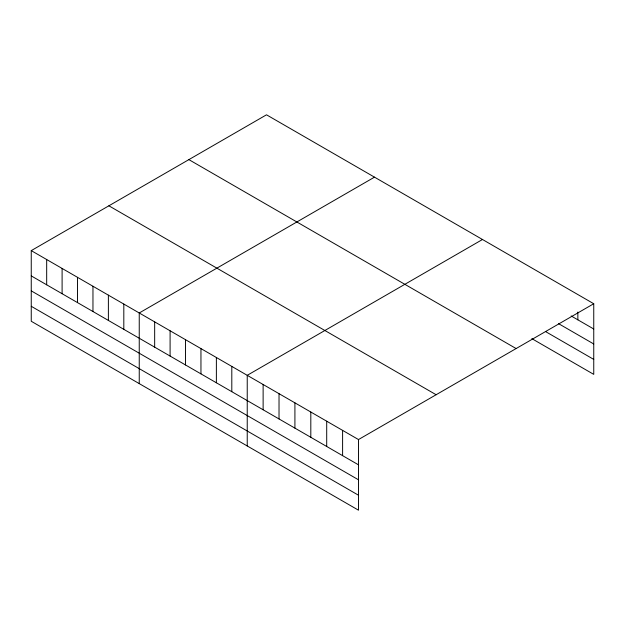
<?xml version="1.0" encoding="UTF-8"?>
<svg xmlns="http://www.w3.org/2000/svg" width="625" height="625" viewBox="0 0 625 625"><rect width="100%" height="100%" fill="white"/><g stroke="black" fill="none" stroke-linecap="round" stroke-linejoin="round"><path stroke-width="0.94" d="M358.492 479.797L358.492 439.555L31.25 250.625L31.25 321.266L358.492 510.195L358.492 479.797L31.25 290.867M31.25 250.625L266.508 114.805L593.75 303.734L593.75 374.375L531.844 338.633M374.5 177.148L139.242 312.977L139.242 383.617M482.484 239.5L247.234 375.32L247.234 445.961M358.492 439.555L593.75 303.734M571.164 315.961L593.75 329M558.617 323.688L593.75 343.977M546.062 331.875L593.75 359.406M188.875 159.625L516.117 348.555M108.883 205.805L436.125 394.734M31.25 275.898L358.492 464.828M31.25 306.297L358.492 495.227M577.852 312.055L577.852 319.828M342.602 430.383L342.602 455.648M326.703 421.203L326.703 446.477M310.812 412.023L310.812 437.297M294.914 402.852L294.914 428.117M279.023 393.672L279.023 418.945M263.125 384.5L263.125 409.766M231.805 366.414L231.805 391.68M216.375 357.508L216.375 382.773M200.953 348.602L200.953 373.867M185.523 339.695L185.523 364.961M170.094 330.789L170.094 356.055M154.664 321.883L154.664 347.148M123.812 304.062L123.812 329.336M108.383 295.156L108.383 320.43M92.961 286.25L92.961 311.523M77.531 277.344L77.531 302.617M62.102 268.438L62.102 293.711M46.68 259.531L46.68 284.805"/></g></svg>
